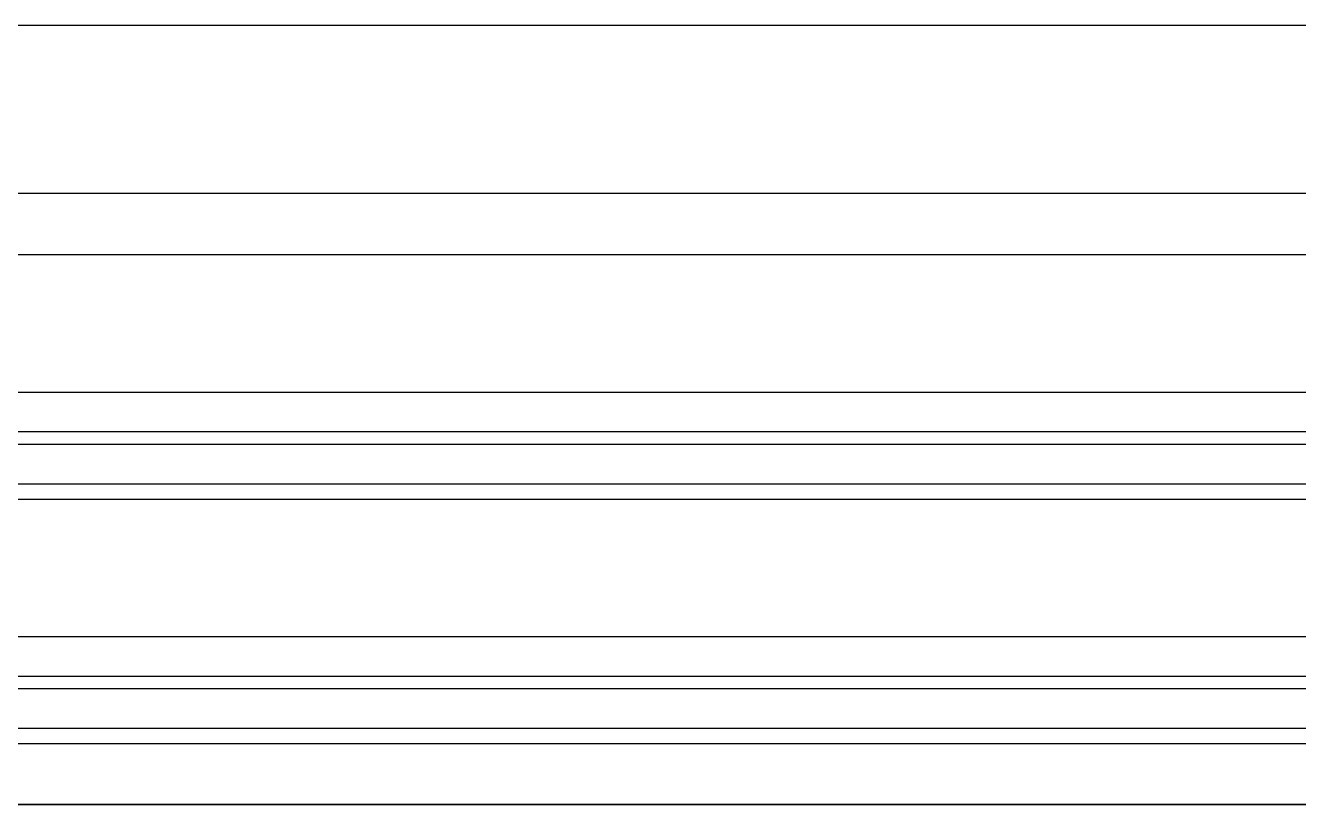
# Model space of a CAD drawing. Header units: inches. Extents: x 4138 to 127072, y -26315 to 43858.
# Drawn here: x 62957 to 63373.9, y 9143 to 9398 of the extents above; entities that cross this region are included whole.
import ezdxf

# ---------------------------------------------------------------- set-up
doc = ezdxf.new("R2010")
doc.units = ezdxf.units.IN
doc.header["$LTSCALE"] = 50
doc.header["$MEASUREMENT"] = 0
for name, color, linetype in [('0-LINE', 7, 'Continuous'), ('02-WAL', 2, 'Continuous'), ('03-WAL NEW', 3, 'Continuous'), ('04-WIN', 4, 'Continuous')]:
    doc.layers.add(name, color=color, linetype=linetype)

# ---------------------------------------------------------------- blocks, each defined once
blk = doc.blocks.new('FLOOR')
at = {"layer": '02-WAL'}
for p, q in [((42782.68, 35704.26), (39118.68, 35704.26)), ((42782.68, 35504.26), (38877.68, 35504.26))]:
    blk.add_line(p, q, dxfattribs=at)
at = {"layer": '04-WIN', "linetype": 'Continuous'}
for p, q in [((40012.68, 35684.26), (42765.25, 35684.26)), ((40041.76, 35639.22), (41815.18, 35639.22)), ((40041.76, 35609.22), (41815.18, 35609.22)), ((40000.12, 35604.26), (42752.68, 35604.18)), ((40012.68, 35604.26), (42765.25, 35604.26)), ((40041.76, 35559.22), (41815.18, 35559.22)), ((40041.76, 35529.22), (41815.18, 35529.22)), ((40000.12, 35524.26), (42752.68, 35524.18))]:
    blk.add_line(p, q, dxfattribs=at)
at = {"layer": '04-WIN'}
blk.add_lwpolyline([(39982.68, 35504.26), (42782.68, 35504.26), (42782.68, 35704.26), (39982.68, 35704.26)], close=True, dxfattribs=at)
at = {"layer": '04-WIN', "linetype": 'Continuous'}
for points in [[(41818.67, 35626.22), (40038.28, 35626.22), (40038.28, 35622.22), (41818.67, 35622.22), (41818.67, 35626.22), (41818.67, 35622.22)], [(41818.67, 35546.22), (40038.28, 35546.22), (40038.28, 35542.22), (41818.67, 35542.22), (41818.67, 35546.22), (41818.67, 35542.22)]]:
    blk.add_lwpolyline(points, dxfattribs=at)
blk = doc.blocks.new('ERER')
at = {"layer": '03-WAL NEW'}
blk.add_lwpolyline([(68582.68, 17339.26), (65118.68, 17339.26)], dxfattribs=at)
blk.add_blockref('FLOOR', (25800, -18420))

msp = doc.modelspace()

# ---------------------------------------------------------------- block references
at = {"layer": '0-LINE'}
msp.add_blockref('ERER', (-4055.79, -7941.31), dxfattribs=at)

doc.saveas('drawing.dxf')
